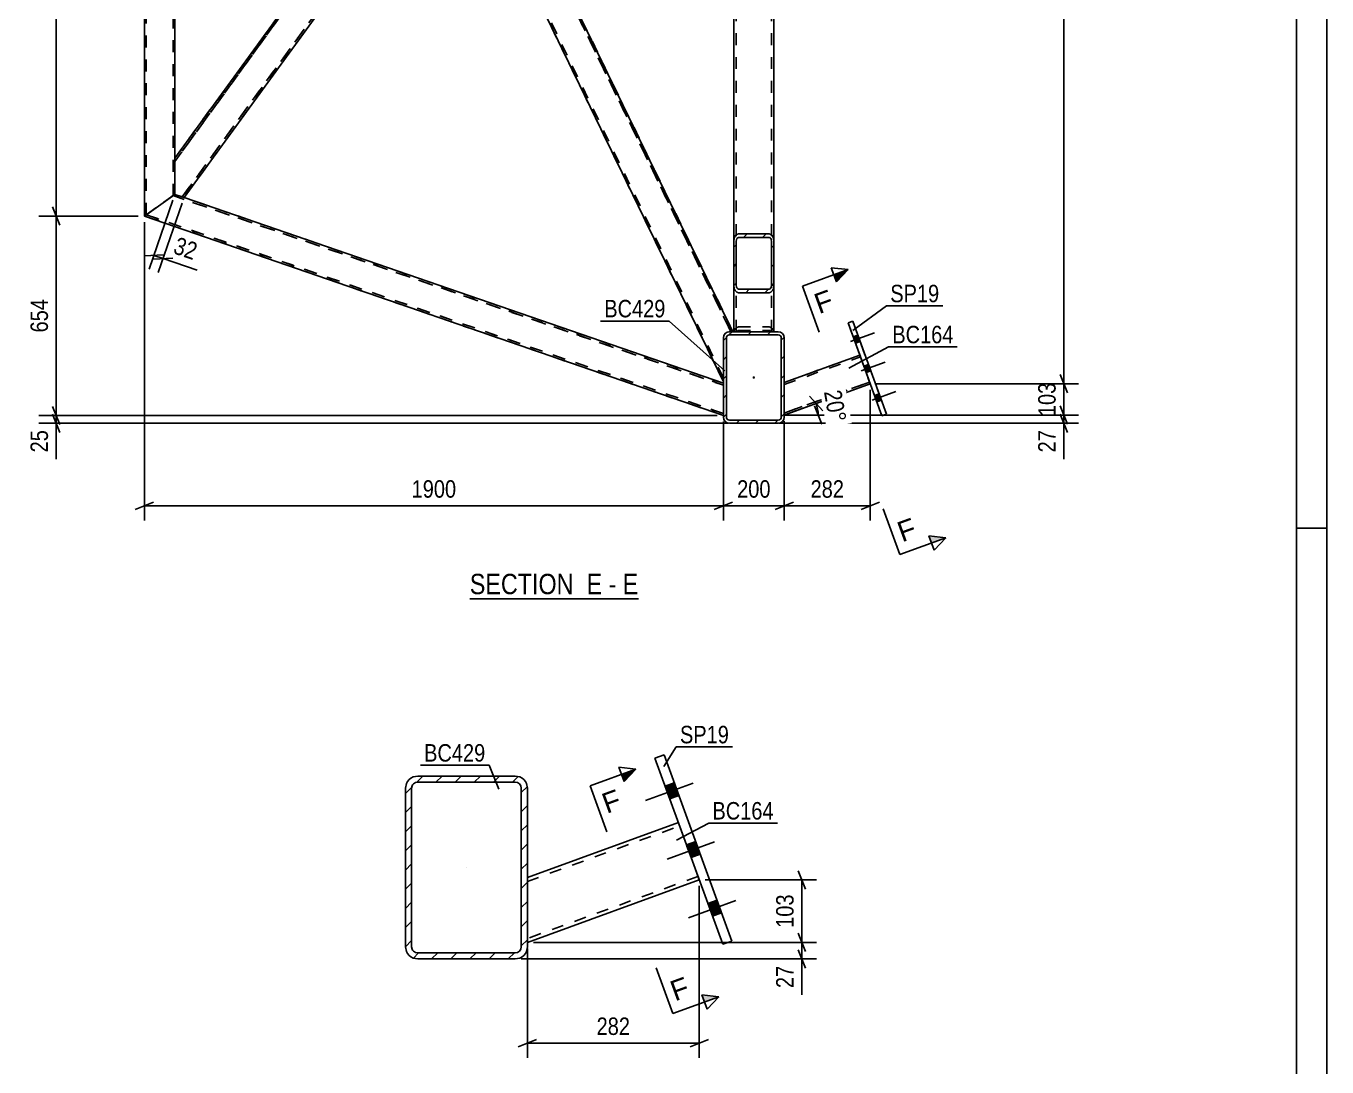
# Model space of a CAD drawing. Header units: millimetres. Extents: x -97 to 744, y -335 to 259.
# Drawn here: x 530.1 to 743.6, y -125.3 to 45.4 of the extents above; entities that cross this region are included whole.
import ezdxf

# ---------------------------------------------------------------- set-up
doc = ezdxf.new("R2010")
doc.units = ezdxf.units.MM
doc.linetypes.add('DXK_LINE_DOT2', pattern=[3.9198, 1.9599, -1.9599])
doc.linetypes.add('DXK_LINE_DOT3', pattern=[5.9187, 2.979, -0.9799, 0.9799, -0.9799])
doc.styles.add('Arial', font='ARIAL.TTF', dxfattribs={"height": 0.2})
doc.styles.add('Arial Narrow', font='ARIALN.TTF', dxfattribs={"height": 0.2})

# ---------------------------------------------------------------- blocks, each defined once
blk = doc.blocks.new('Unknown-761646924-1133')
at = {"color": 5, "linetype": 'Continuous'}
for p, q in [((743.61, -334.94), (743.61, 259.06)), ((738.61, -329.94), (738.61, 254.06)), ((743.61, -36.94), (738.61, -36.94))]:
    blk.add_line(p, q, dxfattribs=at)
blk = doc.blocks.new('Unknown-761646924-15 - 4880')
at = {"color": 6, "linetype": 'Continuous'}
blk.add_line((602.97, -48.52), (630.62, -48.52), dxfattribs=at)
at = {"color": 0, "linetype": 'Continuous'}
blk.add_wipeout([(621.08, -47.77), (621.08, -44.27), (602.97, -44.27), (602.97, -47.77)], dxfattribs=at)
at = {"color": 7, "linetype": 'Continuous', "style": 'Arial Narrow'}
blk.add_text('SECTION ', height=3.34, dxfattribs=at).set_placement((602.97, -47.77))
at = {"color": 0, "linetype": 'Continuous'}
blk.add_wipeout([(624.68, -47.77), (624.68, -44.27), (622.13, -44.27), (622.13, -47.77)], dxfattribs=at)
at = {"color": 7, "linetype": 'Continuous', "style": 'Arial Narrow'}
blk.add_text('E', height=3.34, dxfattribs=at).set_placement((622.13, -47.77))
at = {"color": 0, "linetype": 'Continuous'}
blk.add_wipeout([(627.01, -47.77), (627.01, -44.27), (625.73, -44.27), (625.73, -47.77)], dxfattribs=at)
at = {"color": 7, "linetype": 'Continuous', "style": 'Arial Narrow'}
blk.add_text('-', height=3.34, dxfattribs=at).set_placement((625.73, -47.77))
at = {"color": 0, "linetype": 'Continuous'}
blk.add_wipeout([(630.62, -47.77), (630.62, -44.27), (628.06, -44.27), (628.06, -47.77)], dxfattribs=at)
at = {"color": 7, "linetype": 'Continuous', "style": 'Arial Narrow'}
blk.add_text('E', height=3.34, dxfattribs=at).set_placement((628.06, -47.77))
blk = doc.blocks.new('Bolt-761646924-11127 - 10955')
at = {"linetype": 'Continuous'}
for points in [[(637.27, -80.79), (636.52, -78.72), (635.02, -79.27), (635.77, -81.34)], [(637.27, -80.79), (636.52, -78.72), (635.02, -79.27), (635.77, -81.34)], [(637.27, -80.79), (636.52, -78.72), (635.02, -79.27), (635.77, -81.34)], [(640.78, -90.42), (640.03, -88.35), (638.52, -88.9), (639.28, -90.97)], [(640.78, -90.42), (640.03, -88.35), (638.52, -88.9), (639.28, -90.97)], [(644.28, -100.05), (643.53, -97.98), (642.03, -98.53), (642.78, -100.6)], [(644.28, -100.05), (643.53, -97.98), (642.03, -98.53), (642.78, -100.6)], [(644.28, -100.05), (643.53, -97.98), (642.03, -98.53), (642.78, -100.6)]]:
    blk.add_hatch(color=1, dxfattribs=at).paths.add_polyline_path(points)
at = {"color": 1, "linetype": 'Continuous'}
for p, q in [((639.62, -78.76), (631.82, -81.6)), ((639.62, -78.76), (631.82, -81.6)), ((639.62, -78.76), (631.82, -81.6)), ((636.52, -78.72), (635.02, -79.27)), ((636.52, -78.72), (635.02, -79.27)), ((636.52, -78.72), (635.02, -79.27)), ((637.27, -80.79), (635.77, -81.34)), ((637.27, -80.79), (635.77, -81.34)), ((637.27, -80.79), (635.77, -81.34)), ((643.13, -88.39), (635.33, -91.23)), ((643.13, -88.39), (635.33, -91.23)), ((640.03, -88.35), (638.52, -88.9)), ((640.03, -88.35), (638.52, -88.9)), ((640.78, -90.42), (639.28, -90.97)), ((640.78, -90.42), (639.28, -90.97)), ((646.63, -98.03), (638.83, -100.86)), ((646.63, -98.03), (638.83, -100.86)), ((646.63, -98.03), (638.83, -100.86)), ((643.53, -97.98), (642.03, -98.53)), ((643.53, -97.98), (642.03, -98.53)), ((643.53, -97.98), (642.03, -98.53)), ((644.28, -100.05), (642.78, -100.6)), ((644.28, -100.05), (642.78, -100.6)), ((644.28, -100.05), (642.78, -100.6))]:
    blk.add_line(p, q, dxfattribs=at)
blk = doc.blocks.new('Part-761646924-11055 - 10955')
at = {"color": 2, "linetype": 'Continuous'}
for p, q in [((633.34, -74.66), (634.85, -74.12)), ((633.34, -74.66), (644.46, -105.2)), ((645.96, -104.66), (634.85, -74.12)), ((644.46, -105.2), (645.96, -104.66))]:
    blk.add_line(p, q, dxfattribs=at)
blk = doc.blocks.new('Part-761646924-11054 - 10955')
at = {"color": 2, "linetype": 'Continuous'}
for p, q in [((612.42, -94.25), (637.19, -85.23)), ((612.42, -104.89), (640.61, -94.63))]:
    blk.add_line(p, q, dxfattribs=at)
at = {"color": 7, "linetype": 'DXK_LINE_DOT2'}
for p, q in [((640.61, -94.63), (637.19, -85.23)), ((612.42, -94.89), (637.39, -85.8)), ((640.4, -94.07), (612.42, -104.25)), ((612.42, -94.25), (612.42, -104.89))]:
    blk.add_line(p, q, dxfattribs=at)
blk = doc.blocks.new('Part-761646924-11060 - 10955')
at = {"linetype": 'Continuous'}
h = blk.add_hatch(dxfattribs=at)
h.set_pattern_fill('', scale=0.7, style=0, pattern_type=0)
h.set_pattern_definition([(45, (592.4184, -105.6), (-1.57154, 1.57154), [])])
h.paths.add_polyline_path([(592.42, -79.6), (592.42, -105.6), (592.57, -106.37), (593, -107.01), (593.65, -107.45), (594.42, -107.6), (610.42, -107.6), (611.18, -107.45), (611.83, -107.01), (612.27, -106.37), (612.42, -105.6), (612.42, -79.6), (612.27, -78.83), (611.83, -78.19), (611.18, -77.75), (610.42, -77.6), (594.42, -77.6), (593.65, -77.75), (593, -78.19), (592.57, -78.83)])
h.paths.add_polyline_path([(593.71, -78.89), (594.04, -78.68), (594.42, -78.6), (610.42, -78.6), (610.8, -78.68), (611.13, -78.89), (611.34, -79.22), (611.42, -79.6), (611.42, -105.6), (611.34, -105.98), (611.13, -106.31), (610.8, -106.52), (610.42, -106.6), (594.42, -106.6), (594.04, -106.52), (593.71, -106.31), (593.49, -105.98), (593.42, -105.6), (593.42, -79.6), (593.49, -79.22)])
at = {"color": 2, "linetype": 'Continuous'}
for p, q in [((592.57, -78.83), (592.42, -79.6)), ((594.42, -77.6), (593.65, -77.75)), ((594.04, -78.68), (594.42, -78.6)), ((594.42, -77.6), (610.42, -77.6)), ((594.42, -78.6), (610.42, -78.6)), ((611.18, -77.75), (610.42, -77.6)), ((610.42, -78.6), (610.8, -78.68)), ((612.42, -79.6), (612.27, -78.83)), ((592.42, -105.6), (592.42, -79.6)), ((593.42, -79.6), (593.49, -79.22)), ((593.42, -105.6), (593.42, -79.6)), ((611.34, -79.22), (611.42, -79.6)), ((611.42, -105.6), (611.42, -79.6)), ((612.42, -105.6), (612.42, -79.6)), ((592.42, -105.6), (592.57, -106.37)), ((593.49, -105.98), (593.42, -105.6)), ((594.42, -106.6), (594.04, -106.52)), ((594.42, -106.6), (610.42, -106.6)), ((610.8, -106.52), (610.42, -106.6)), ((611.42, -105.6), (611.34, -105.98)), ((612.27, -106.37), (612.42, -105.6)), ((593.65, -107.45), (594.42, -107.6)), ((594.42, -107.6), (610.42, -107.6)), ((610.42, -107.6), (611.18, -107.45))]:
    blk.add_line(p, q, dxfattribs=at)
at = {"color": 7, "linetype": 'DXK_LINE_DOT3'}
blk.add_line((602.42, -92.6), (602.42, -92.6), dxfattribs=at)
at = {"color": 2, "linetype": 'Continuous'}
for centre, radius, start, end in [((594.42, -79.6), 2, 112.5, 157.5), ((594.42, -79.6), 1, 112.5, 157.5), ((610.42, -79.6), 1, 22.5, 67.5), ((610.42, -79.6), 2, 22.5, 67.5), ((594.42, -105.6), 2, 202.5, 247.5), ((594.42, -105.6), 1, 202.5, 247.5), ((610.42, -105.6), 1, 292.5, 337.5), ((610.42, -105.6), 2, 292.5, 337.5)]:
    blk.add_arc(centre, radius, start, end, dxfattribs=at)
blk = doc.blocks.new('Part-761646924-4925 - 4880')
at = {"color": 7, "linetype": 'DXK_LINE_DOT2'}
for p, q in [((554.57, 23.73), (644.57, 147.45)), ((644.57, 140.77), (644.57, 147.45)), ((644.57, 146.94), (554.57, 23.22)), ((554.57, 23.22), (644.57, 146.94)), ((644.97, 139.99), (555.79, 17.4)), ((555.79, 17.4), (644.97, 139.99)), ((645.22, 139.84), (556.08, 17.3)), ((644.65, 140.38), (644.57, 140.77)), ((644.57, 140.77), (644.65, 140.38)), ((644.65, 140.38), (644.57, 140.77)), ((644.57, 140.77), (644.65, 140.38)), ((644.76, 140.22), (644.65, 140.38)), ((644.65, 140.38), (644.76, 140.22)), ((644.76, 140.22), (644.65, 140.38)), ((644.65, 140.38), (644.76, 140.22)), ((644.76, 140.22), (644.87, 140.06)), ((644.87, 140.06), (644.76, 140.22)), ((644.87, 140.06), (644.89, 140.04)), ((644.87, 140.06), (644.97, 139.99)), ((644.95, 140.01), (644.87, 140.06)), ((644.91, 140.03), (645.19, 139.84)), ((645.18, 139.85), (644.91, 140.03)), ((644.97, 139.99), (644.95, 140.01)), ((644.97, 139.99), (644.97, 139.99)), ((645.19, 139.84), (645.18, 139.85)), ((645.19, 139.84), (645.22, 139.84)), ((645.22, 139.84), (645.19, 139.84)), ((645.22, 139.84), (645.22, 139.84)), ((597.92, 83.31), (601.26, 87.9)), ((600.39, 78.21), (603.73, 82.8)), ((554.57, 23.22), (554.57, 23.22)), ((554.57, 17.82), (554.57, 17.82)), ((554.57, 17.82), (556.08, 17.3)), ((555.7, 17.43), (555.79, 17.4)), ((555.79, 17.4), (555.79, 17.4))]:
    blk.add_line(p, q, dxfattribs=at)
at = {"color": 2, "linetype": 'Continuous'}
for p, q in [((601.26, 87.9), (644.57, 147.45)), ((603.73, 82.8), (645.22, 139.84)), ((554.57, 23.73), (597.92, 83.31)), ((556.08, 17.3), (600.39, 78.21)), ((554.57, 17.82), (554.57, 23.73)), ((554.57, 17.82), (555.72, 17.43)), ((556.04, 17.32), (555.72, 17.43)), ((556.08, 17.3), (556.04, 17.32)), ((556.08, 17.3), (556.08, 17.3))]:
    blk.add_line(p, q, dxfattribs=at)
blk = doc.blocks.new('Part-761646924-4910 - 4880')
at = {"color": 2, "linetype": 'Continuous'}
for p, q in [((549.57, 14.26), (549.57, 187.15)), ((554.57, 23.73), (554.57, 172.76)), ((549.57, 14.26), (554.57, 17.82)), ((549.57, 14.26), (549.57, 14.26))]:
    blk.add_line(p, q, dxfattribs=at)
at = {"color": 7, "linetype": 'DXK_LINE_DOT2'}
for p, q in [((549.87, 14.47), (549.87, 186.73)), ((554.27, 17.61), (554.27, 180.56)), ((554.57, 17.82), (554.57, 23.73)), ((549.87, 14.47), (554.57, 17.82)), ((554.27, 17.61), (554.27, 17.61)), ((554.57, 17.82), (554.57, 17.82)), ((549.57, 14.26), (549.62, 14.29)), ((549.57, 14.26), (549.57, 14.26)), ((549.62, 14.29), (550.17, 14.68)), ((549.87, 14.47), (549.87, 14.47))]:
    blk.add_line(p, q, dxfattribs=at)
blk = doc.blocks.new('Part-761646924-4932 - 4880')
at = {"linetype": 'Continuous'}
h = blk.add_hatch(dxfattribs=at)
h.set_pattern_fill('', scale=0.7, style=0, pattern_type=0)
h.set_pattern_definition([(45, (646.2744, 2.8576), (-1.57154, 1.57154), [])])
h.paths.add_polyline_path([(646.27, 10.16), (646.27, 2.86), (646.34, 2.41), (646.51, 2.03), (646.77, 1.78), (647.07, 1.69), (652.07, 1.69), (652.38, 1.78), (652.64, 2.03), (652.81, 2.41), (652.87, 2.86), (652.87, 10.16), (652.81, 10.6), (652.64, 10.98), (652.38, 11.23), (652.07, 11.32), (647.07, 11.32), (646.77, 11.23), (646.51, 10.98), (646.34, 10.6)])
h.paths.add_polyline_path([(646.79, 10.57), (646.92, 10.7), (647.07, 10.74), (652.07, 10.74), (652.23, 10.7), (652.36, 10.57), (652.44, 10.38), (652.47, 10.16), (652.47, 2.86), (652.44, 2.63), (652.36, 2.44), (652.23, 2.32), (652.07, 2.27), (647.07, 2.27), (646.92, 2.32), (646.79, 2.44), (646.7, 2.63), (646.67, 2.86), (646.67, 10.16), (646.7, 10.38)])
at = {"color": 2, "linetype": 'Continuous'}
for p, q in [((647.07, 11.32), (646.77, 11.23)), ((646.92, 10.7), (647.07, 10.74)), ((647.07, 11.32), (652.07, 11.32)), ((647.07, 10.74), (652.07, 10.74)), ((652.38, 11.23), (652.07, 11.32)), ((652.07, 10.74), (652.23, 10.7)), ((646.34, 10.6), (646.27, 10.16)), ((646.27, 2.86), (646.27, 10.16)), ((646.67, 10.16), (646.7, 10.38)), ((646.67, 2.86), (646.67, 10.16)), ((652.44, 10.38), (652.47, 10.16)), ((652.47, 2.86), (652.47, 10.16)), ((652.87, 10.16), (652.81, 10.6)), ((652.87, 2.86), (652.87, 10.16)), ((646.27, -4.73), (646.27, 2.86)), ((646.27, 2.86), (646.34, 2.41)), ((646.7, 2.63), (646.67, 2.86)), ((647.07, 2.27), (646.92, 2.32)), ((647.07, 2.27), (652.07, 2.27)), ((652.23, 2.32), (652.07, 2.27)), ((652.47, 2.86), (652.44, 2.63)), ((652.81, 2.41), (652.87, 2.86)), ((652.87, -4.73), (652.87, 2.86)), ((646.77, 1.78), (647.07, 1.69)), ((647.07, 1.69), (652.07, 1.69)), ((652.07, 1.69), (652.38, 1.78))]:
    blk.add_line(p, q, dxfattribs=at)
at = {"color": 7, "linetype": 'DXK_LINE_DOT2'}
for p, q in [((646.27, 2.86), (646.27, 10.16)), ((646.67, -4.73), (646.67, 10.16)), ((652.47, -4.73), (652.47, 10.16)), ((652.87, 2.86), (652.87, 10.16)), ((646.77, -4), (647.07, -3.91)), ((647.07, -3.91), (652.07, -3.91)), ((652.07, -3.91), (652.38, -4)), ((646.27, -4.73), (646.27, -4.73)), ((646.27, -4.73), (646.32, -4.73)), ((646.27, -4.73), (646.27, -4.73)), ((646.27, -4.73), (646.51, -4.73)), ((646.32, -4.73), (646.34, -4.63)), ((646.32, -4.73), (646.76, -4.73)), ((652.64, -4.73), (646.51, -4.73)), ((646.67, -4.73), (646.7, -4.73)), ((646.7, -4.73), (646.79, -4.73)), ((646.76, -4.73), (646.77, -4.71)), ((646.77, -4.71), (646.79, -4.66)), ((646.92, -4.53), (646.79, -4.66)), ((652.47, -4.73), (646.79, -4.73)), ((647.07, -4.49), (646.92, -4.53)), ((647.07, -4.49), (652.07, -4.49)), ((652.23, -4.53), (652.07, -4.49)), ((652.36, -4.66), (652.23, -4.53)), ((652.38, -4.71), (652.36, -4.66)), ((652.39, -4.73), (652.38, -4.71)), ((652.39, -4.73), (652.87, -4.73)), ((652.81, -4.73), (652.64, -4.73)), ((652.81, -4.63), (652.83, -4.73)), ((652.87, -4.73), (652.81, -4.73)), ((652.87, -4.73), (652.87, -4.73)), ((652.87, -4.73), (652.87, -4.73))]:
    blk.add_line(p, q, dxfattribs=at)
at = {"color": 2, "linetype": 'Continuous'}
for centre, radius, start, end in [((647.37, 10.36), 1.06, 124.467, 166.7054), ((647.22, 10.26), 0.532, 124.467, 166.7054), ((651.93, 10.26), 0.532, 13.2946, 55.533), ((651.78, 10.36), 1.06, 13.2946, 55.533), ((647.37, 2.66), 1.06, 193.2946, 235.533), ((647.22, 2.76), 0.532, 193.2946, 235.533), ((651.93, 2.76), 0.532, 304.467, 346.7054), ((651.78, 2.66), 1.06, 304.467, 346.7054)]:
    blk.add_arc(centre, radius, start, end, dxfattribs=at)
at = {"color": 7, "linetype": 'DXK_LINE_DOT2'}
for centre, start, end in [((647.37, -4.87), 124.4664, 166.7051), ((651.78, -4.87), 13.2949, 55.5336)]:
    blk.add_arc(centre, 1.06, start, end, dxfattribs=at)
blk = doc.blocks.new('Part-761646924-4938 - 4880')
at = {"color": 7, "linetype": 'DXK_LINE_DOT2'}
for p, q in [((646.27, 139.77), (652.64, 139.77)), ((646.27, 139.77), (646.34, 139.77)), ((646.27, 124.88), (646.27, 139.77)), ((646.34, 139.77), (646.51, 139.77)), ((652.87, 139.77), (646.51, 139.77)), ((646.67, -4.73), (646.67, 139.77)), ((646.67, 139.77), (652.44, 139.77)), ((646.67, 139.77), (646.7, 139.77)), ((652.47, 139.77), (646.7, 139.77)), ((652.44, 139.77), (652.47, 139.77)), ((652.47, -4.73), (652.47, 139.77)), ((652.81, 139.77), (652.64, 139.77)), ((652.87, 139.77), (652.81, 139.77)), ((652.87, 124.88), (652.87, 139.77)), ((646.27, -4.73), (646.27, 10.16)), ((652.87, -4.73), (652.87, 10.16)), ((652.64, -4.73), (646.27, -4.73)), ((646.27, -4.73), (646.27, -4.73)), ((646.27, -4.73), (646.34, -4.73)), ((646.34, -4.73), (646.51, -4.73)), ((652.87, -4.73), (646.51, -4.73)), ((652.44, -4.73), (646.67, -4.73)), ((646.67, -4.73), (646.67, -4.73)), ((646.67, -4.73), (646.7, -4.73)), ((646.7, -4.73), (652.47, -4.73)), ((652.44, -4.73), (652.47, -4.73)), ((652.47, -4.73), (652.47, -4.73)), ((652.81, -4.73), (652.64, -4.73)), ((652.87, -4.73), (652.81, -4.73)), ((652.87, -4.73), (652.87, -4.73))]:
    blk.add_line(p, q, dxfattribs=at)
at = {"color": 2, "linetype": 'Continuous'}
for p, q in [((646.27, 10.16), (646.27, 124.88)), ((652.87, 10.16), (652.87, 124.88))]:
    blk.add_line(p, q, dxfattribs=at)
blk = doc.blocks.new('Part-761646924-4942 - 4880')
at = {"color": 7, "linetype": 'DXK_LINE_DOT2'}
for p, q in [((646.27, -4.73), (646.27, 16.36)), ((646.67, -4.73), (646.67, 16.36)), ((652.47, -4.73), (652.47, 16.36)), ((652.87, -4.73), (652.87, 16.36)), ((646.92, -3.95), (646.77, -4)), ((647.07, -3.91), (646.92, -3.95)), ((647.07, -3.91), (652.07, -3.91)), ((652.36, -3.99), (652.07, -3.91)), ((652.38, -4), (652.36, -3.99)), ((646.27, -4.73), (646.76, -4.73)), ((646.27, -4.73), (646.34, -4.73)), ((646.34, -4.63), (646.32, -4.73)), ((646.34, -4.73), (646.51, -4.73)), ((652.64, -4.73), (646.51, -4.73)), ((646.67, -4.73), (646.92, -4.73)), ((646.76, -4.73), (646.79, -4.66)), ((646.79, -4.66), (646.92, -4.54)), ((646.92, -4.54), (647.07, -4.49)), ((647.07, -4.49), (652.07, -4.49)), ((647.07, -4.73), (652.07, -4.73)), ((652.07, -4.49), (652.23, -4.54)), ((652.23, -4.54), (652.36, -4.66)), ((652.44, -4.73), (652.23, -4.73)), ((652.36, -4.66), (652.39, -4.73)), ((652.83, -4.73), (652.39, -4.73)), ((652.47, -4.73), (652.44, -4.73)), ((652.87, -4.73), (652.64, -4.73)), ((652.83, -4.73), (652.81, -4.63)), ((652.87, -4.73), (652.83, -4.73)), ((652.87, -4.73), (652.87, -4.73))]:
    blk.add_line(p, q, dxfattribs=at)
for centre, start, end in [((647.37, -4.87), 124.4664, 166.7051), ((651.78, -4.87), 13.2949, 55.5336)]:
    blk.add_arc(centre, 1.06, start, end, dxfattribs=at)
blk = doc.blocks.new('Bolt-761646924-5085 - 4880')
at = {"linetype": 'Continuous'}
for points in [[(665.87, -5.57), (666.25, -6.6), (667, -6.33), (666.63, -5.29)], [(665.87, -5.57), (666.25, -6.6), (667, -6.33), (666.63, -5.29)], [(665.87, -5.57), (666.25, -6.6), (667, -6.33), (666.63, -5.29)], [(667.63, -10.38), (668, -11.42), (668.75, -11.14), (668.38, -10.11)], [(667.63, -10.38), (668, -11.42), (668.75, -11.14), (668.38, -10.11)], [(669.38, -15.2), (669.76, -16.23), (670.51, -15.96), (670.13, -14.92)], [(669.38, -15.2), (669.76, -16.23), (670.51, -15.96), (670.13, -14.92)], [(669.38, -15.2), (669.76, -16.23), (670.51, -15.96), (670.13, -14.92)]]:
    blk.add_hatch(color=1, dxfattribs=at).paths.add_polyline_path(points)
at = {"color": 1, "linetype": 'Continuous'}
for p, q in [((665.45, -6.31), (669.35, -4.89)), ((665.45, -6.31), (669.35, -4.89)), ((665.45, -6.31), (669.35, -4.89)), ((665.87, -5.57), (666.63, -5.29)), ((665.87, -5.57), (666.63, -5.29)), ((665.87, -5.57), (666.63, -5.29)), ((666.25, -6.6), (667, -6.33)), ((666.25, -6.6), (667, -6.33)), ((666.25, -6.6), (667, -6.33)), ((667.2, -11.12), (671.1, -9.7)), ((667.2, -11.12), (671.1, -9.7)), ((667.63, -10.38), (668.38, -10.11)), ((667.63, -10.38), (668.38, -10.11)), ((668, -11.42), (668.75, -11.14)), ((668, -11.42), (668.75, -11.14)), ((668.96, -15.94), (672.86, -14.52)), ((668.96, -15.94), (672.86, -14.52)), ((668.96, -15.94), (672.86, -14.52)), ((669.38, -15.2), (670.13, -14.92)), ((669.38, -15.2), (670.13, -14.92)), ((669.38, -15.2), (670.13, -14.92)), ((669.76, -16.23), (670.51, -15.96)), ((669.76, -16.23), (670.51, -15.96)), ((669.76, -16.23), (670.51, -15.96))]:
    blk.add_line(p, q, dxfattribs=at)
blk = doc.blocks.new('Part-761646924-4961 - 4880')
at = {"color": 2, "linetype": 'Continuous'}
for p, q in [((666.96, -8.55), (654.57, -13.06)), ((654.57, -18.38), (668.67, -13.25))]:
    blk.add_line(p, q, dxfattribs=at)
at = {"color": 7, "linetype": 'DXK_LINE_DOT2'}
for p, q in [((654.57, -13.06), (666.96, -8.55)), ((654.57, -13.38), (667.06, -8.83)), ((654.57, -13.38), (667.06, -8.83)), ((666.96, -8.55), (668.67, -13.25)), ((668.67, -13.25), (666.96, -8.55)), ((666.96, -8.55), (666.96, -8.55)), ((667.06, -8.83), (667.06, -8.83)), ((654.57, -18.06), (668.57, -12.97)), ((668.57, -12.97), (654.57, -18.06)), ((654.57, -13.06), (654.57, -18.38)), ((654.57, -18.38), (668.67, -13.25)), ((668.57, -12.97), (668.57, -12.97)), ((668.67, -13.25), (668.67, -13.25))]:
    blk.add_line(p, q, dxfattribs=at)
blk = doc.blocks.new('Part-761646924-4966 - 4880')
at = {"color": 2, "linetype": 'Continuous'}
for p, q in [((665.79, -2.99), (665.04, -3.26)), ((665.04, -3.26), (670.59, -18.53)), ((665.04, -3.26), (665.04, -3.26)), ((671.35, -18.26), (665.79, -2.99)), ((665.79, -2.99), (665.79, -2.99)), ((670.59, -18.53), (671.35, -18.26)), ((670.59, -18.53), (670.59, -18.53)), ((671.35, -18.26), (671.35, -18.26))]:
    blk.add_line(p, q, dxfattribs=at)
at = {"color": 7, "linetype": 'DXK_LINE_DOT2'}
for p, q in [((665.04, -3.26), (665.79, -2.99)), ((665.04, -3.26), (670.59, -18.53)), ((665.79, -2.99), (671.35, -18.26)), ((671.35, -18.26), (670.59, -18.53))]:
    blk.add_line(p, q, dxfattribs=at)
blk = doc.blocks.new('Part-761646924-5072 - 4880')
at = {"color": 2, "linetype": 'Continuous'}
for p, q in [((549.57, 14.26), (554.57, 17.82)), ((556.08, 17.3), (644.57, -13.17)), ((549.57, 14.26), (644.57, -18.46)), ((549.57, 14.26), (549.57, 14.26))]:
    blk.add_line(p, q, dxfattribs=at)
at = {"color": 7, "linetype": 'DXK_LINE_DOT2'}
for p, q in [((549.57, 14.26), (554.27, 17.61)), ((554.53, 17.79), (553.97, 17.39)), ((553.97, 17.39), (554.09, 17.48)), ((554.27, 17.61), (644.57, -13.49)), ((644.57, -13.49), (554.27, 17.61)), ((554.27, 17.61), (554.27, 17.61)), ((554.57, 17.82), (554.53, 17.79)), ((554.57, 17.82), (556.08, 17.3)), ((644.57, -13.17), (554.57, 17.82)), ((554.57, 17.82), (554.57, 17.82)), ((644.57, -18.46), (549.57, 14.26)), ((549.87, 14.47), (549.9, 14.49)), ((549.87, 14.47), (644.57, -18.14)), ((644.57, -18.14), (549.87, 14.47)), ((549.87, 14.47), (549.87, 14.47)), ((549.9, 14.49), (549.96, 14.53)), ((644.57, -18.46), (644.57, -13.17))]:
    blk.add_line(p, q, dxfattribs=at)
blk = doc.blocks.new('Part-761646924-5078 - 4880')
at = {"linetype": 'Continuous'}
h = blk.add_hatch(dxfattribs=at)
h.set_pattern_fill('', scale=0.7, style=0, pattern_type=0)
h.set_pattern_definition([(45, (644.5744, -18.7324), (-1.57154, 1.57154), [])])
h.paths.add_polyline_path([(644.57, -5.73), (644.57, -18.73), (644.65, -19.12), (644.87, -19.44), (645.19, -19.66), (645.57, -19.73), (653.57, -19.73), (653.96, -19.66), (654.28, -19.44), (654.5, -19.12), (654.57, -18.73), (654.57, -5.73), (654.5, -5.35), (654.28, -5.03), (653.96, -4.81), (653.57, -4.73), (645.57, -4.73), (645.19, -4.81), (644.87, -5.03), (644.65, -5.35)])
h.paths.add_polyline_path([(645.22, -5.38), (645.38, -5.27), (645.57, -5.23), (653.57, -5.23), (653.77, -5.27), (653.93, -5.38), (654.04, -5.54), (654.07, -5.73), (654.07, -18.73), (654.04, -18.92), (653.93, -19.09), (653.77, -19.19), (653.57, -19.23), (645.57, -19.23), (645.38, -19.19), (645.22, -19.09), (645.11, -18.92), (645.07, -18.73), (645.07, -5.73), (645.11, -5.54)])
blk.add_hatch(color=30, dxfattribs=at).paths.add_polyline_path([(649.57, -12.33, -1), (649.57, -12.13, -1)])
at = {"color": 2, "linetype": 'Continuous'}
for p, q in [((644.65, -5.35), (644.57, -5.73)), ((644.57, -18.73), (644.57, -5.73)), ((645.07, -5.73), (645.11, -5.54)), ((645.07, -18.73), (645.07, -5.73)), ((645.57, -4.73), (645.19, -4.81)), ((645.38, -5.27), (645.57, -5.23)), ((645.57, -4.73), (653.57, -4.73)), ((645.57, -5.23), (653.57, -5.23)), ((653.96, -4.81), (653.57, -4.73)), ((653.57, -5.23), (653.77, -5.27)), ((654.04, -5.54), (654.07, -5.73)), ((654.07, -18.73), (654.07, -5.73)), ((654.57, -5.73), (654.5, -5.35)), ((654.57, -18.73), (654.57, -5.73)), ((644.57, -18.73), (644.65, -19.12)), ((645.11, -18.92), (645.07, -18.73)), ((645.57, -19.23), (645.38, -19.19)), ((653.77, -19.19), (653.57, -19.23)), ((654.07, -18.73), (654.04, -18.92)), ((654.5, -19.12), (654.57, -18.73)), ((645.19, -19.66), (645.57, -19.73)), ((645.57, -19.23), (653.57, -19.23)), ((645.57, -19.73), (653.57, -19.73)), ((653.57, -19.73), (653.96, -19.66))]:
    blk.add_line(p, q, dxfattribs=at)
at = {"color": 7, "linetype": 'DXK_LINE_DOT2'}
for p, q in [((644.57, -5.73), (644.57, -5.73)), ((645.07, -5.73), (645.07, -5.73)), ((645.57, -4.73), (645.57, -4.73)), ((645.57, -5.23), (645.57, -5.23)), ((653.57, -4.73), (653.57, -4.73)), ((653.57, -5.23), (653.57, -5.23)), ((654.07, -5.73), (654.07, -5.73)), ((654.57, -5.73), (654.57, -5.73)), ((644.57, -18.73), (644.57, -18.73)), ((645.07, -18.73), (645.07, -18.73)), ((654.07, -18.73), (654.07, -18.73)), ((654.57, -18.73), (654.57, -18.73)), ((645.57, -19.23), (645.57, -19.23)), ((645.57, -19.73), (645.57, -19.73)), ((653.57, -19.23), (653.57, -19.23)), ((653.57, -19.73), (653.57, -19.73))]:
    blk.add_line(p, q, dxfattribs=at)
at = {"color": 30, "linetype": 'DXK_LINE_DOT3'}
blk.add_line((649.57, -12.23), (649.57, -12.23), dxfattribs=at)
at = {"color": 30, "linetype": 'Continuous'}
blk.add_circle((649.57, -12.23), 0.1, dxfattribs=at)
at = {"color": 2, "linetype": 'Continuous'}
for centre, radius, start, end in [((645.57, -5.73), 1, 112.5, 157.5), ((645.57, -5.73), 0.5, 112.5, 157.5), ((653.57, -5.73), 0.5, 22.5, 67.5), ((653.57, -5.73), 1, 22.5, 67.5), ((645.57, -18.73), 1, 202.5, 247.5), ((645.57, -18.73), 0.5, 202.5, 247.5), ((653.57, -18.73), 0.5, 292.5, 337.5), ((653.57, -18.73), 1, 292.5, 337.5)]:
    blk.add_arc(centre, radius, start, end, dxfattribs=at)
blk = doc.blocks.new('Part-761646924-5106 - 4880')
at = {"color": 2, "linetype": 'Continuous'}
for p, q in [((600.39, 78.21), (603.73, 82.8)), ((603.73, 82.8), (603.73, 82.8)), ((603.73, 82.8), (646.15, -4.73)), ((600.39, 78.21), (600.39, 78.21)), ((644.57, -12.95), (600.39, 78.21))]:
    blk.add_line(p, q, dxfattribs=at)
at = {"color": 7, "linetype": 'DXK_LINE_DOT2'}
for p, q in [((603.73, 82.8), (600.39, 78.21)), ((645.81, -4.73), (603.53, 82.52)), ((603.53, 82.52), (645.81, -4.73)), ((603.53, 82.52), (603.53, 82.52)), ((646.15, -4.73), (603.73, 82.8)), ((644.57, -12.95), (600.39, 78.21)), ((600.59, 78.49), (600.64, 78.55)), ((600.59, 78.49), (600.61, 78.51)), ((644.57, -12.27), (600.59, 78.49)), ((644.57, -12.27), (600.59, 78.49)), ((600.59, 78.49), (600.59, 78.49)), ((644.57, -5.73), (644.65, -5.35)), ((644.65, -5.35), (644.57, -5.73)), ((644.65, -5.35), (644.57, -5.73)), ((644.57, -5.73), (644.65, -5.35)), ((644.57, -12.95), (644.57, -5.73)), ((645.19, -4.81), (645.49, -4.75)), ((645.49, -4.75), (645.19, -4.81)), ((645.49, -4.75), (645.19, -4.81)), ((645.19, -4.81), (645.49, -4.75)), ((645.49, -4.75), (645.57, -4.73)), ((645.49, -4.75), (645.57, -4.73)), ((645.57, -4.73), (646.15, -4.73)), ((646.1, -4.73), (645.57, -4.73)), ((645.81, -4.73), (645.79, -4.73)), ((645.81, -4.73), (645.81, -4.73)), ((646.15, -4.73), (646.1, -4.73)), ((646.15, -4.73), (646.15, -4.73))]:
    blk.add_line(p, q, dxfattribs=at)
blk.add_arc((645.57, -5.73), 1, 112.5, 157.5, dxfattribs=at)
blk.add_arc((645.57, -5.73), 1, 112.5, 157.5, dxfattribs=at)
blk.add_arc((645.57, -5.73), 1, 112.5, 157.5, dxfattribs=at)
blk.add_arc((645.57, -5.73), 1, 112.5, 157.5, dxfattribs=at)
blk = doc.blocks.new('StraightDimension-761646924-11622 - 10955')
at = {"color": 7, "linetype": 'Continuous'}
for p, q in [((656.84, -93.13), (658.04, -96.13)), ((641.61, -94.63), (659.84, -94.63)), ((657.44, -104.89), (657.44, -94.63)), ((658.04, -106.39), (656.84, -103.39)), ((613.42, -104.89), (659.84, -104.89))]:
    blk.add_line(p, q, dxfattribs=at)
at = {"color": 0}
blk.add_wipeout([(656.69, -96.42), (652.49, -96.42), (652.49, -103.1), (656.69, -103.1)], dxfattribs=at)
at = {"color": 3, "style": 'Arial Narrow'}
blk.add_text('103', height=2.863, rotation=90.0002, dxfattribs=at).set_placement((656.09, -102.5))
blk = doc.blocks.new('StraightDimension-761646924-11623 - 10955')
at = {"color": 7, "linetype": 'Continuous'}
for p, q in [((656.84, -103.39), (658.04, -106.39)), ((613.42, -104.89), (659.84, -104.89)), ((658.04, -109.1), (656.84, -106.1)), ((657.44, -107.6), (657.44, -104.89)), ((611.42, -107.6), (659.84, -107.6))]:
    blk.add_line(p, q, dxfattribs=at)
at = {"color": 0}
blk.add_wipeout([(656.69, -108.13), (652.49, -108.13), (652.49, -112.98), (656.69, -112.98)], dxfattribs=at)
at = {"color": 7, "linetype": 'Continuous'}
blk.add_line((657.44, -107.6), (657.44, -113.51), dxfattribs=at)
blk.add_line((657.44, -107.6), (657.44, -113.51), dxfattribs=at)
at = {"color": 3, "style": 'Arial Narrow'}
blk.add_text('27', height=2.863, rotation=90.0002, dxfattribs=at).set_placement((656.09, -112.38))
blk = doc.blocks.new('StraightDimension-761646924-11634 - 10955')
at = {"color": 7, "linetype": 'Continuous'}
for p, q in [((640.61, -95.63), (640.61, -123.82)), ((612.42, -105.89), (612.42, -123.82)), ((613.92, -120.82), (610.92, -122.02)), ((612.42, -121.42), (640.61, -121.42)), ((639.11, -122.02), (642.11, -120.82))]:
    blk.add_line(p, q, dxfattribs=at)
at = {"color": 0}
blk.add_wipeout([(629.86, -120.67), (629.86, -116.47), (623.17, -116.47), (623.17, -120.67)], dxfattribs=at)
at = {"color": 3, "style": 'Arial Narrow'}
blk.add_text('282', height=2.863, dxfattribs=at).set_placement((623.77, -120.07))
blk = doc.blocks.new('StraightDimension-761646924-5291 - 4880')
at = {"color": 7, "linetype": 'Continuous'}
for p, q in [((699.84, -11.75), (701.04, -14.75)), ((669.67, -13.25), (702.84, -13.25)), ((700.44, -18.38), (700.44, -13.25)), ((701.04, -19.88), (699.84, -16.88)), ((655.57, -18.38), (702.84, -18.38))]:
    blk.add_line(p, q, dxfattribs=at)
at = {"color": 0}
blk.add_wipeout([(699.69, -12.47), (695.49, -12.47), (695.49, -19.16), (699.69, -19.16)], dxfattribs=at)
at = {"color": 3, "style": 'Arial Narrow'}
blk.add_text('103', height=2.863, rotation=90.0002, dxfattribs=at).set_placement((699.09, -18.56))
blk = doc.blocks.new('StraightDimension-761646924-5275 - 4880')
at = {"color": 7, "linetype": 'Continuous'}
for p, q in [((699.84, -16.88), (701.04, -19.88)), ((655.57, -18.38), (702.84, -18.38)), ((701.04, -21.23), (699.84, -18.23)), ((700.44, -19.73), (700.44, -18.38)), ((653.68, -19.73), (702.84, -19.73))]:
    blk.add_line(p, q, dxfattribs=at)
at = {"color": 0}
blk.add_wipeout([(699.69, -20.26), (695.49, -20.26), (695.49, -25.11), (699.69, -25.11)], dxfattribs=at)
at = {"color": 7, "linetype": 'Continuous'}
blk.add_line((700.44, -19.73), (700.44, -25.64), dxfattribs=at)
blk.add_line((700.44, -19.73), (700.44, -25.64), dxfattribs=at)
at = {"color": 3, "style": 'Arial Narrow'}
blk.add_text('27', height=2.863, rotation=90.0002, dxfattribs=at).set_placement((699.09, -24.51))
blk = doc.blocks.new('StraightDimension-761646924-5282 - 4880')
at = {"color": 7, "linetype": 'Continuous'}
for p, q in [((701.04, 147.73), (699.84, 150.73)), ((655.57, 149.23), (702.84, 149.23)), ((700.44, -13.25), (700.44, 149.23)), ((699.84, -11.75), (701.04, -14.75)), ((669.67, -13.25), (702.84, -13.25))]:
    blk.add_line(p, q, dxfattribs=at)
at = {"color": 0}
blk.add_wipeout([(699.69, 72.25), (695.49, 72.25), (695.49, 63.73), (699.69, 63.73)], dxfattribs=at)
at = {"color": 3, "style": 'Arial Narrow'}
blk.add_text('3250', height=2.863, rotation=90.0002, dxfattribs=at).set_placement((699.09, 64.33))
blk = doc.blocks.new('StraightDimension-761646924-5412 - 4880')
at = {"color": 7, "linetype": 'Continuous'}
for p, q in [((534.5, -16.96), (535.7, -19.96)), ((643.57, -18.46), (532.25, -18.46)), ((535.7, -21.23), (534.5, -18.23)), ((535.1, -19.73), (535.1, -18.46)), ((645.39, -19.73), (532.25, -19.73))]:
    blk.add_line(p, q, dxfattribs=at)
at = {"color": 0}
blk.add_wipeout([(534.35, -20.26), (530.15, -20.26), (530.15, -25.11), (534.35, -25.11)], dxfattribs=at)
at = {"color": 7, "linetype": 'Continuous'}
blk.add_line((535.1, -19.73), (535.1, -25.64), dxfattribs=at)
blk.add_line((535.1, -19.73), (535.1, -25.64), dxfattribs=at)
at = {"color": 3, "style": 'Arial Narrow'}
blk.add_text('25', height=2.863, rotation=90.0002, dxfattribs=at).set_placement((533.75, -24.51))
blk = doc.blocks.new('AngleDimension-761646924-5223 - 4880')
at = {"color": 7, "linetype": 'Continuous'}
for p, q in [((659.79, -16.48), (654.57, -18.38)), ((655.51, -18.04), (659.79, -16.48)), ((658.71, -15.28), (660.87, -17.68)), ((660.73, -19.88), (659.53, -16.88)), ((660.13, -18.38), (654.57, -18.38))]:
    blk.add_line(p, q, dxfattribs=at)
blk.add_arc((654.57, -18.38), 5.55, 360, 20, dxfattribs=at)
at = {"color": 0}
blk.add_wipeout([(661.49, -20.44), (665.63, -19.71), (664.5, -13.35), (660.37, -14.08)], dxfattribs=at)
at = {"color": 3, "style": 'Arial Narrow'}
blk.add_text('20°', height=2.863, rotation=-80.0021, dxfattribs=at).set_placement((661.06, -14.56))
blk = doc.blocks.new('StraightDimension-761646924-5370 - 4880')
at = {"color": 7, "linetype": 'Continuous'}
for p, q in [((535.7, 178.64), (534.5, 181.64)), ((553.57, 180.14), (532.25, 180.14)), ((535.1, 14.26), (535.1, 180.14)), ((534.5, 15.76), (535.7, 12.76)), ((548.57, 14.26), (532.25, 14.26))]:
    blk.add_line(p, q, dxfattribs=at)
at = {"color": 0}
blk.add_wipeout([(534.35, 101.45), (530.15, 101.45), (530.15, 92.94), (534.35, 92.94)], dxfattribs=at)
at = {"color": 3, "style": 'Arial Narrow'}
blk.add_text('3318', height=2.863, rotation=90.0002, dxfattribs=at).set_placement((533.75, 93.54))
blk = doc.blocks.new('StraightDimension-761646924-5400 - 4880')
at = {"color": 7, "linetype": 'Continuous'}
for p, q in [((535.7, 12.76), (534.5, 15.76)), ((548.57, 14.26), (532.25, 14.26)), ((535.1, -18.46), (535.1, 14.26)), ((534.5, -16.96), (535.7, -19.96)), ((643.57, -18.46), (532.25, -18.46))]:
    blk.add_line(p, q, dxfattribs=at)
at = {"color": 0}
blk.add_wipeout([(534.35, 1.24), (530.15, 1.24), (530.15, -5.44), (534.35, -5.44)], dxfattribs=at)
at = {"color": 3, "style": 'Arial Narrow'}
blk.add_text('654', height=2.863, rotation=90.0002, dxfattribs=at).set_placement((533.75, -4.84))
blk = doc.blocks.new('StraightDimension-761646924-5457 - 4880')
at = {"color": 7, "linetype": 'Continuous'}
for p, q in [((668.67, -14.25), (668.67, -35.69)), ((654.57, -19.38), (654.57, -35.69)), ((656.07, -32.69), (653.07, -33.89)), ((654.57, -33.29), (668.67, -33.29)), ((667.17, -33.89), (670.17, -32.69))]:
    blk.add_line(p, q, dxfattribs=at)
at = {"color": 0}
blk.add_wipeout([(664.96, -32.54), (664.96, -28.34), (658.28, -28.34), (658.28, -32.54)], dxfattribs=at)
at = {"color": 3, "style": 'Arial Narrow'}
blk.add_text('282', height=2.863, dxfattribs=at).set_placement((658.88, -31.94))
blk = doc.blocks.new('StraightDimension-761646924-5467 - 4880')
at = {"color": 7, "linetype": 'Continuous'}
for p, q in [((644.57, -19.46), (644.57, -35.69)), ((654.57, -19.38), (654.57, -35.69)), ((643.07, -33.89), (646.07, -32.69)), ((644.57, -33.29), (654.57, -33.29)), ((656.07, -32.69), (653.07, -33.89))]:
    blk.add_line(p, q, dxfattribs=at)
at = {"color": 0}
blk.add_wipeout([(652.92, -32.54), (652.92, -28.34), (646.23, -28.34), (646.23, -32.54)], dxfattribs=at)
at = {"color": 3, "style": 'Arial Narrow'}
blk.add_text('200', height=2.863, dxfattribs=at).set_placement((646.83, -31.94))
blk = doc.blocks.new('StraightDimension-761646924-5477 - 4880')
at = {"color": 7, "linetype": 'Continuous'}
for p, q in [((549.57, 13.26), (549.57, -35.69)), ((644.57, -19.46), (644.57, -35.69)), ((551.07, -32.69), (548.07, -33.89)), ((549.57, -33.29), (644.57, -33.29)), ((643.07, -33.89), (646.07, -32.69))]:
    blk.add_line(p, q, dxfattribs=at)
at = {"color": 0}
blk.add_wipeout([(601.33, -32.54), (601.33, -28.34), (592.82, -28.34), (592.82, -32.54)], dxfattribs=at)
at = {"color": 3, "style": 'Arial Narrow'}
blk.add_text('1900', height=2.863, dxfattribs=at).set_placement((593.42, -31.94))
blk = doc.blocks.new('StraightDimension-761646924-11656 - 4880')
at = {"color": 7, "linetype": 'Continuous'}
for p, q in [((554.25, 16.88), (550.34, 5.54)), ((555.76, 16.36), (551.85, 5.02)), ((549.51, 7.73), (552.74, 7.88)), ((554.25, 7.36), (551.02, 7.21)), ((551.13, 7.81), (552.64, 7.28))]:
    blk.add_line(p, q, dxfattribs=at)
at = {"color": 0}
blk.add_wipeout([(557.97, 6.24), (559.34, 10.21), (554.74, 11.79), (553.38, 7.82)], dxfattribs=at)
at = {"color": 7, "linetype": 'Continuous'}
blk.add_line((552.64, 7.28), (558.22, 5.36), dxfattribs=at)
blk.add_line((552.64, 7.28), (558.22, 5.36), dxfattribs=at)
at = {"color": 3, "style": 'Arial Narrow'}
blk.add_text('32', height=2.863, rotation=-18.9993, dxfattribs=at).set_placement((554.14, 8.2))
blk = doc.blocks.new('Mark-761646924-11604 - 10955')
at = {"color": 0}
blk.add_wipeout([(652.83, -84.73), (652.83, -81.73), (642.78, -81.73), (642.78, -84.73)], dxfattribs=at)
blk.add_wipeout([(652.83, -84.73), (652.83, -81.73), (642.78, -81.73), (642.78, -84.73)], dxfattribs=at)
at = {"color": 30, "linetype": 'Continuous'}
for p, q in [((636.86, -88.12), (642.18, -85.33)), ((642.18, -85.33), (653.43, -85.33))]:
    blk.add_line(p, q, dxfattribs=at)
at = {"color": 3, "style": 'Arial Narrow'}
blk.add_text('BC164', height=2.863, dxfattribs=at).set_placement((642.78, -84.73))
blk = doc.blocks.new('Mark-761646924-11607 - 10955')
at = {"color": 0}
blk.add_wipeout([(645.49, -72.23), (645.49, -69.23), (637.45, -69.23), (637.45, -72.23)], dxfattribs=at)
blk.add_wipeout([(645.49, -72.23), (645.49, -69.23), (637.45, -69.23), (637.45, -72.23)], dxfattribs=at)
at = {"color": 30, "linetype": 'Continuous'}
for p, q in [((634.82, -76.02), (636.85, -72.83)), ((636.85, -72.83), (646.09, -72.83))]:
    blk.add_line(p, q, dxfattribs=at)
at = {"color": 3, "style": 'Arial Narrow'}
blk.add_text('SP19', height=2.863, dxfattribs=at).set_placement((637.45, -72.23))
blk = doc.blocks.new('Mark-761646924-11610 - 10955')
at = {"color": 0}
blk.add_wipeout([(605.52, -75.23), (605.52, -72.23), (595.47, -72.23), (595.47, -75.23)], dxfattribs=at)
blk.add_wipeout([(605.52, -75.23), (605.52, -72.23), (595.47, -72.23), (595.47, -75.23)], dxfattribs=at)
at = {"color": 30, "linetype": 'Continuous'}
for p in [(594.87, -75.83), (607.75, -79.73)]:
    blk.add_line(p, (606.12, -75.83), dxfattribs=at)
at = {"color": 3, "style": 'Arial Narrow'}
blk.add_text('BC429', height=2.863, dxfattribs=at).set_placement((595.47, -75.23))
blk = doc.blocks.new('SectionMark-761646924-11665 - 10955')
at = {"linetype": 'Continuous'}
blk.add_hatch(color=6, dxfattribs=at).paths.add_polyline_path([(641.46, -114.68), (641.03, -113.51), (643.81, -113.83)])
at = {"color": 6, "linetype": 'Continuous'}
for p, q in [((627.44, -76.16), (630.22, -76.48)), ((643.81, -113.83), (641.03, -113.51)), ((641.03, -113.51), (641.89, -115.86)), ((643.81, -113.83), (641.89, -115.86))]:
    blk.add_line(p, q, dxfattribs=at)
at = {"color": 0, "linetype": 'Continuous'}
for points in [[(628.11, -82.83), (626.91, -79.54), (624.24, -80.52), (625.43, -83.81)], [(639.31, -113.6), (638.11, -110.32), (635.44, -111.29), (636.63, -114.58)]]:
    blk.add_wipeout(points, dxfattribs=at)
at = {"linetype": 'Continuous'}
blk.add_hatch(color=6, dxfattribs=at).paths.add_polyline_path([(628.29, -78.51), (627.87, -77.34), (630.22, -76.48)])
at = {"color": 6, "linetype": 'Continuous'}
for p, q in [((622.7, -79.22), (630.22, -76.48)), ((628.29, -78.51), (627.44, -76.16)), ((630.22, -76.48), (628.29, -78.51)), ((622.7, -79.22), (625.43, -86.73)), ((636.29, -116.57), (633.56, -109.05)), ((636.29, -116.57), (643.81, -113.83))]:
    blk.add_line(p, q, dxfattribs=at)
at = {"color": 3, "linetype": 'Continuous', "style": 'Arial'}
for p in [(625.43, -83.81), (636.63, -114.58)]:
    blk.add_text('F', height=3.34, rotation=20.002, dxfattribs=at).set_placement(p)
blk = doc.blocks.new('Mark-761646924-4957 - 4880')
at = {"color": 0}
blk.add_wipeout([(682.34, -6.61), (682.34, -3.61), (672.29, -3.61), (672.29, -6.61)], dxfattribs=at)
blk.add_wipeout([(682.34, -6.61), (682.34, -3.61), (672.29, -3.61), (672.29, -6.61)], dxfattribs=at)
at = {"color": 30, "linetype": 'Continuous'}
for p, q in [((665.17, -10.68), (671.69, -7.21)), ((671.69, -7.21), (682.94, -7.21))]:
    blk.add_line(p, q, dxfattribs=at)
at = {"color": 3, "style": 'Arial Narrow'}
blk.add_text('BC164', height=2.863, dxfattribs=at).set_placement((672.29, -6.61))
blk = doc.blocks.new('Mark-761646924-4962 - 4880')
at = {"color": 0}
blk.add_wipeout([(680, 0.12), (680, 3.12), (671.96, 3.12), (671.96, 0.12)], dxfattribs=at)
blk.add_wipeout([(680, 0.12), (680, 3.12), (671.96, 3.12), (671.96, 0.12)], dxfattribs=at)
at = {"color": 30, "linetype": 'Continuous'}
for p, q in [((665.84, -4.54), (671.36, -0.48)), ((671.36, -0.48), (680.6, -0.48))]:
    blk.add_line(p, q, dxfattribs=at)
at = {"color": 3, "style": 'Arial Narrow'}
blk.add_text('SP19', height=2.863, dxfattribs=at).set_placement((671.96, 0.12))
blk = doc.blocks.new('SectionMark-761646924-5597 - 4880')
at = {"linetype": 'Continuous'}
blk.add_hatch(color=6, dxfattribs=at).paths.add_polyline_path([(678.71, -39.38), (678.29, -38.21), (681.06, -38.53)])
at = {"color": 6, "linetype": 'Continuous'}
for p, q in [((662.27, 5.79), (665.05, 5.48)), ((681.06, -38.53), (678.29, -38.21)), ((678.29, -38.21), (679.14, -40.56)), ((681.06, -38.53), (679.14, -40.56))]:
    blk.add_line(p, q, dxfattribs=at)
at = {"color": 0, "linetype": 'Continuous'}
for points in [[(662.94, -0.88), (661.75, 2.41), (659.07, 1.44), (660.26, -1.85)], [(676.57, -38.3), (675.37, -35.02), (672.69, -35.99), (673.89, -39.28)]]:
    blk.add_wipeout(points, dxfattribs=at)
at = {"linetype": 'Continuous'}
blk.add_hatch(color=6, dxfattribs=at).paths.add_polyline_path([(663.13, 3.45), (662.7, 4.62), (665.05, 5.48)])
at = {"color": 6, "linetype": 'Continuous'}
for p, q in [((657.53, 2.74), (665.05, 5.48)), ((663.13, 3.45), (662.27, 5.79)), ((665.05, 5.48), (663.13, 3.45)), ((657.53, 2.74), (660.27, -4.78)), ((673.55, -41.27), (670.81, -33.75)), ((673.55, -41.27), (681.06, -38.53))]:
    blk.add_line(p, q, dxfattribs=at)
at = {"color": 3, "linetype": 'Continuous', "style": 'Arial'}
for p in [(660.26, -1.85), (673.89, -39.28)]:
    blk.add_text('F', height=3.34, rotation=20.002, dxfattribs=at).set_placement(p)
blk = doc.blocks.new('Mark-761646924-5074 - 4880')
at = {"color": 0}
blk.add_wipeout([(635.08, -2.36), (635.08, 0.64), (625.03, 0.64), (625.03, -2.36)], dxfattribs=at)
blk.add_wipeout([(635.08, -2.36), (635.08, 0.64), (625.03, 0.64), (625.03, -2.36)], dxfattribs=at)
at = {"color": 30, "linetype": 'Continuous'}
for p in [(624.43, -2.96), (644.83, -11.14)]:
    blk.add_line(p, (635.68, -2.96), dxfattribs=at)
at = {"color": 3, "style": 'Arial Narrow'}
blk.add_text('BC429', height=2.863, dxfattribs=at).set_placement((625.03, -2.36))

msp = doc.modelspace()

# ---------------------------------------------------------------- block references
for name in ['Unknown-761646924-1133', 'Part-761646924-4910 - 4880', 'Part-761646924-4925 - 4880', 'Part-761646924-4938 - 4880', 'Part-761646924-5106 - 4880', 'Part-761646924-5072 - 4880', 'Part-761646924-4942 - 4880', 'Part-761646924-4932 - 4880', 'Part-761646924-4966 - 4880', 'Part-761646924-5078 - 4880', 'Bolt-761646924-5085 - 4880', 'Part-761646924-4961 - 4880', 'Part-761646924-11055 - 10955', 'Part-761646924-11060 - 10955', 'Bolt-761646924-11127 - 10955', 'Part-761646924-11054 - 10955']:
    msp.add_blockref(name, (0, 0))

# ---------------------------------------------------------------- next in the draw order: block references
for name in ['StraightDimension-761646924-5370 - 4880', 'StraightDimension-761646924-5291 - 4880', 'StraightDimension-761646924-5412 - 4880', 'Unknown-761646924-15 - 4880', 'Mark-761646924-11607 - 10955', 'Mark-761646924-11610 - 10955', 'Mark-761646924-11604 - 10955', 'StraightDimension-761646924-11622 - 10955']:
    msp.add_blockref(name, (0, 0))

# ---------------------------------------------------------------- next in the draw order: block references
for name in ['StraightDimension-761646924-5282 - 4880', 'StraightDimension-761646924-5400 - 4880', 'StraightDimension-761646924-5275 - 4880', 'StraightDimension-761646924-11623 - 10955']:
    msp.add_blockref(name, (0, 0))

# ---------------------------------------------------------------- next in the draw order: block references
for name in ['Mark-761646924-4957 - 4880', 'AngleDimension-761646924-5223 - 4880', 'StraightDimension-761646924-11634 - 10955']:
    msp.add_blockref(name, (0, 0))

# ---------------------------------------------------------------- next in the draw order: block references
for name in ['Mark-761646924-4962 - 4880', 'StraightDimension-761646924-5457 - 4880', 'SectionMark-761646924-11665 - 10955']:
    msp.add_blockref(name, (0, 0))

# ---------------------------------------------------------------- next in the draw order: block references
for name in ['SectionMark-761646924-5597 - 4880', 'StraightDimension-761646924-5467 - 4880']:
    msp.add_blockref(name, (0, 0))

# ---------------------------------------------------------------- next in the draw order: block references
msp.add_blockref('StraightDimension-761646924-5477 - 4880', (0, 0))

# ---------------------------------------------------------------- next in the draw order: block references
for name in ['StraightDimension-761646924-11656 - 4880', 'Mark-761646924-5074 - 4880']:
    msp.add_blockref(name, (0, 0))

doc.saveas('drawing.dxf')
